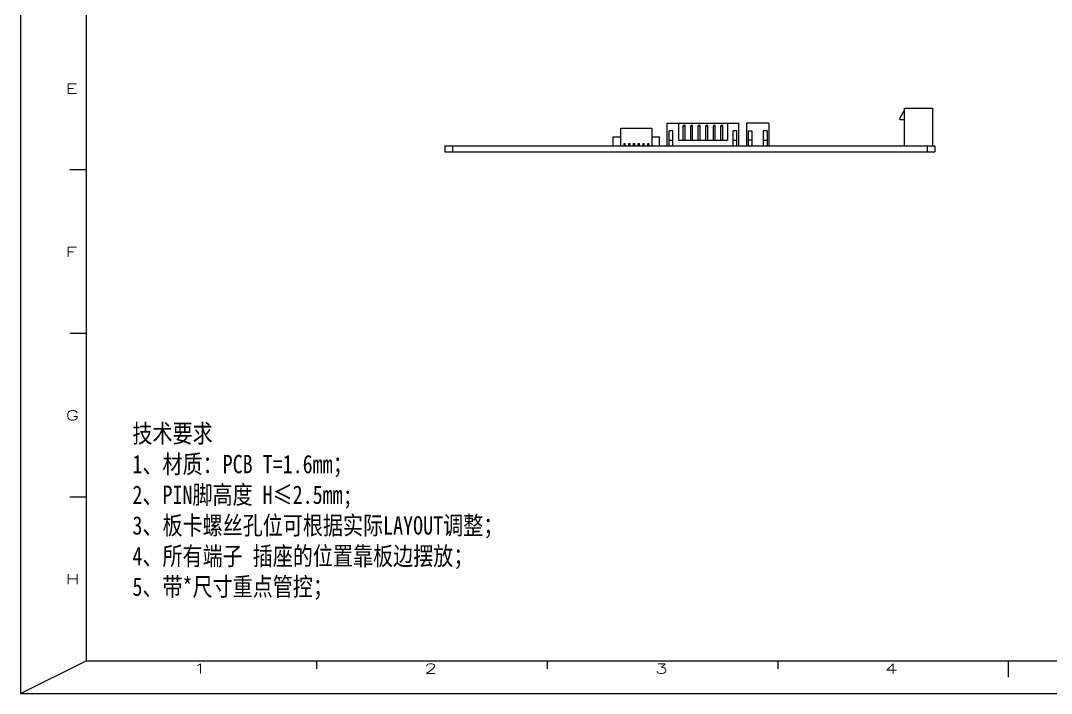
# Model space of a CAD drawing. Header units: inches. Extents: x 716 to 1232, y -1720 to -1356.
# Drawn here: x 716.1 to 989.6, y -1720.4 to -1541.9 of the extents above; entities that cross this region are included whole.
import ezdxf

# ---------------------------------------------------------------- set-up
doc = ezdxf.new("R2010")
doc.units = ezdxf.units.IN
doc.header["$LTSCALE"] = 20
doc.header["$MEASUREMENT"] = 0
doc.linetypes.add('CENTER2', pattern=[28.575, 19.05, -3.175, 3.175, -3.175])
doc.layers.get('0').update_dxf_attribs({"linetype": 'CONTINUOUS'})
doc.layers.add('CENTER', color=1, linetype='CENTER2', lineweight=15)
doc.layers.add('TITLE', color=5, linetype='CONTINUOUS')
doc.styles.add('Design', font='', dxfattribs={"width": 0.8})
doc.styles.add('Form', font='romans.shx', dxfattribs={"width": 0.7})
doc.styles.get("Standard").update_dxf_attribs({"font": 'STSONG.TTF', "width": 0.8})
doc.styles.get('Design').set_extended_font_data('SimSun')

# ---------------------------------------------------------------- blocks, each defined once
blk = doc.blocks.new('10')
at = {"layer": 'TITLE', "color": 0}
for p, q in [((-1113.31, -29.01), (-1113.31, -239.02)), ((-1113.31, -239.02), (-816.31, -239.02))]:
    blk.add_line(p, q, dxfattribs=at)
at = {"layer": 'TITLE', "color": 5}
for p, q in [((-1103.3, -34.01), (-1103.3, -234.02)), ((-1103.3, -159.01), (-1105.8, -159.01)), ((-1103.3, -184.01), (-1105.8, -184.01)), ((-1103.3, -209.01), (-1105.8, -209.01)), ((-1103.3, -234.02), (-821.3, -234.02)), ((-1068.05, -234.02), (-1068.05, -235.27)), ((-1032.8, -234.02), (-1032.8, -235.27)), ((-997.55, -234.02), (-997.55, -235.27)), ((-962.3, -234.02), (-962.3, -236.52))]:
    blk.add_line(p, q, dxfattribs=at)
at = {"layer": 'TITLE', "color": 251}
blk.add_line((-1113.31, -239.02), (-1103.3, -234.02), dxfattribs=at)
at = {"layer": 'TITLE', "color": 6, "style": 'Form', "width": 1.5}
for s, p in [('E', (-1106.4, -147.33)), ('F', (-1106.4, -172.3)), ('G', (-1106.4, -197.27)), ('H', (-1106.4, -222.3)), ('1', (-1086.86, -235.98)), ('2', (-1051.56, -235.98)), ('3', (-1016.29, -235.98)), ('4', (-981.14, -235.98))]:
    blk.add_text(s, height=1.5, dxfattribs=at).set_placement(p)
at = {"layer": 'TITLE', "color": 3, "ltscale": 10, "style": 'Design', "width": 0.8}
for tag, p in [('SCALE', (-843.55, -222.57)), ('SHEET', (-830.42, -227.68)), ('UNITS', (-909.5, -232.53)), ('REV', (-828.94, -232.54))]:
    blk.add_attdef(tag, p, '', height=2, dxfattribs=at)

msp = doc.modelspace()

# ---------------------------------------------------------------- linework, layer by layer
at = {"color": 7, "linetype": 'Continuous'}
for p, q in [((950.67, -1565.59), (949.47, -1567.59)), ((950.67, -1565.09), (958.17, -1565.09)), ((950.67, -1575.09), (950.67, -1565.09)), ((958.17, -1575.09), (958.17, -1565.09)), ((887.67, -1575.09), (887.67, -1569.09)), ((887.67, -1569.09), (906.67, -1569.09)), ((890.67, -1569.09), (890.67, -1573.59)), ((891.92, -1569.79), (892.02, -1569.59)), ((891.92, -1573.59), (891.92, -1569.79)), ((891.92, -1569.79), (892.42, -1569.79)), ((892.02, -1569.59), (892.32, -1569.59)), ((892.42, -1569.79), (892.32, -1569.59)), ((892.42, -1573.59), (892.42, -1569.79)), ((893.92, -1569.79), (894.02, -1569.59)), ((893.92, -1573.59), (893.92, -1569.79)), ((893.92, -1569.79), (894.42, -1569.79)), ((894.02, -1569.59), (894.32, -1569.59)), ((894.42, -1569.79), (894.32, -1569.59)), ((894.42, -1573.59), (894.42, -1569.79)), ((895.92, -1569.79), (896.02, -1569.59)), ((895.92, -1573.59), (895.92, -1569.79)), ((895.92, -1569.79), (896.42, -1569.79)), ((896.02, -1569.59), (896.32, -1569.59)), ((896.42, -1569.79), (896.32, -1569.59)), ((896.42, -1573.59), (896.42, -1569.79)), ((897.92, -1569.79), (898.02, -1569.59)), ((897.92, -1573.59), (897.92, -1569.79)), ((897.92, -1569.79), (898.42, -1569.79)), ((898.02, -1569.59), (898.32, -1569.59)), ((898.42, -1569.79), (898.32, -1569.59)), ((898.42, -1573.59), (898.42, -1569.79)), ((899.92, -1569.79), (900.02, -1569.59)), ((899.92, -1569.79), (900.42, -1569.79)), ((899.92, -1573.59), (899.92, -1569.79)), ((900.02, -1569.59), (900.32, -1569.59)), ((900.42, -1569.79), (900.32, -1569.59)), ((900.42, -1573.59), (900.42, -1569.79)), ((901.92, -1569.79), (902.02, -1569.59)), ((901.92, -1569.79), (902.42, -1569.79)), ((901.92, -1573.59), (901.92, -1569.79)), ((902.02, -1569.59), (902.32, -1569.59)), ((902.42, -1569.79), (902.32, -1569.59)), ((902.42, -1573.59), (902.42, -1569.79)), ((903.67, -1569.09), (903.67, -1573.59)), ((906.67, -1575.09), (906.67, -1569.09)), ((914.67, -1569.09), (908.67, -1569.09)), ((908.67, -1569.09), (908.67, -1575.09)), ((914.67, -1569.09), (914.67, -1575.09)), ((949.47, -1568.19), (949.47, -1567.59)), ((950.67, -1568.19), (949.47, -1568.19)), ((873.37, -1575.09), (873.37, -1572.69)), ((873.37, -1572.69), (875.37, -1572.69)), ((875.37, -1575.09), (875.37, -1570.39)), ((875.37, -1570.39), (883.67, -1570.39)), ((883.67, -1575.09), (883.67, -1570.39)), ((883.67, -1572.69), (885.67, -1572.69)), ((885.67, -1575.09), (885.67, -1572.69)), ((888.17, -1575.09), (888.17, -1571.09)), ((889.17, -1571.09), (888.17, -1571.09)), ((889.17, -1575.09), (889.17, -1571.09)), ((906.17, -1571.09), (905.17, -1571.09)), ((905.17, -1575.09), (905.17, -1571.09)), ((906.17, -1575.09), (906.17, -1571.09)), ((909.17, -1571.09), (910.17, -1571.09)), ((909.17, -1571.09), (909.17, -1575.09)), ((910.17, -1571.09), (910.17, -1575.09)), ((914.17, -1571.09), (913.17, -1571.09)), ((913.17, -1571.09), (913.17, -1575.09)), ((914.17, -1571.09), (914.17, -1575.09)), ((828.67, -1575.09), (828.67, -1576.69)), ((828.67, -1575.09), (958.67, -1575.09)), ((830.67, -1575.09), (830.67, -1576.69)), ((876.25, -1575.09), (876.25, -1574.49)), ((876.25, -1574.49), (876.55, -1574.49)), ((876.55, -1575.09), (876.55, -1574.49)), ((877.5, -1575.09), (877.5, -1574.49)), ((877.5, -1574.49), (877.8, -1574.49)), ((877.8, -1575.09), (877.8, -1574.49)), ((878.75, -1575.09), (878.75, -1574.49)), ((878.75, -1574.49), (879.05, -1574.49)), ((879.05, -1575.09), (879.05, -1574.49)), ((880, -1575.09), (880, -1574.49)), ((880, -1574.49), (880.3, -1574.49)), ((880.3, -1575.09), (880.3, -1574.49)), ((881.25, -1575.09), (881.25, -1574.49)), ((881.25, -1574.49), (881.55, -1574.49)), ((881.55, -1575.09), (881.55, -1574.49)), ((882.5, -1575.09), (882.5, -1574.49)), ((882.5, -1574.49), (882.8, -1574.49)), ((882.8, -1575.09), (882.8, -1574.49)), ((888.17, -1573.59), (889.17, -1573.59)), ((890.67, -1573.59), (903.67, -1573.59)), ((905.17, -1573.59), (906.17, -1573.59)), ((910.17, -1573.59), (909.17, -1573.59)), ((913.17, -1573.59), (914.17, -1573.59)), ((956.67, -1575.09), (956.67, -1576.69)), ((958.67, -1575.09), (958.67, -1576.69)), ((828.67, -1576.69), (958.67, -1576.69))]:
    msp.add_line(p, q, dxfattribs=at)

# ---------------------------------------------------------------- block references
at = {"layer": 'CENTER', "color": 0, "xscale": 1.735603446644332, "yscale": 1.735603446644332, "zscale": 1.735603446644332}
msp.add_blockref('10', (2648.35, -1305.54), dxfattribs=at)

# ---------------------------------------------------------------- texts
at = {"layer": 'TITLE', "color": 0, "insert": (745.76, -1648.98), "char_height": 4.8771, "width": 144.5232, "attachment_point": 1}
msp.add_mtext('{\\fSimSun|b0|i0|c134|p2;技术要求\\P\\C3;1、材质：PCB T=1.6mm；\\P2、PIN脚高度 H≤2.5mm;\\P3、板卡螺丝孔位可根据实际LAYOUT调整；\\P4、所有端子 插座的位置靠板边摆放；\\P5、带*尺寸重点管控；}', dxfattribs=at)

doc.saveas('drawing.dxf')
